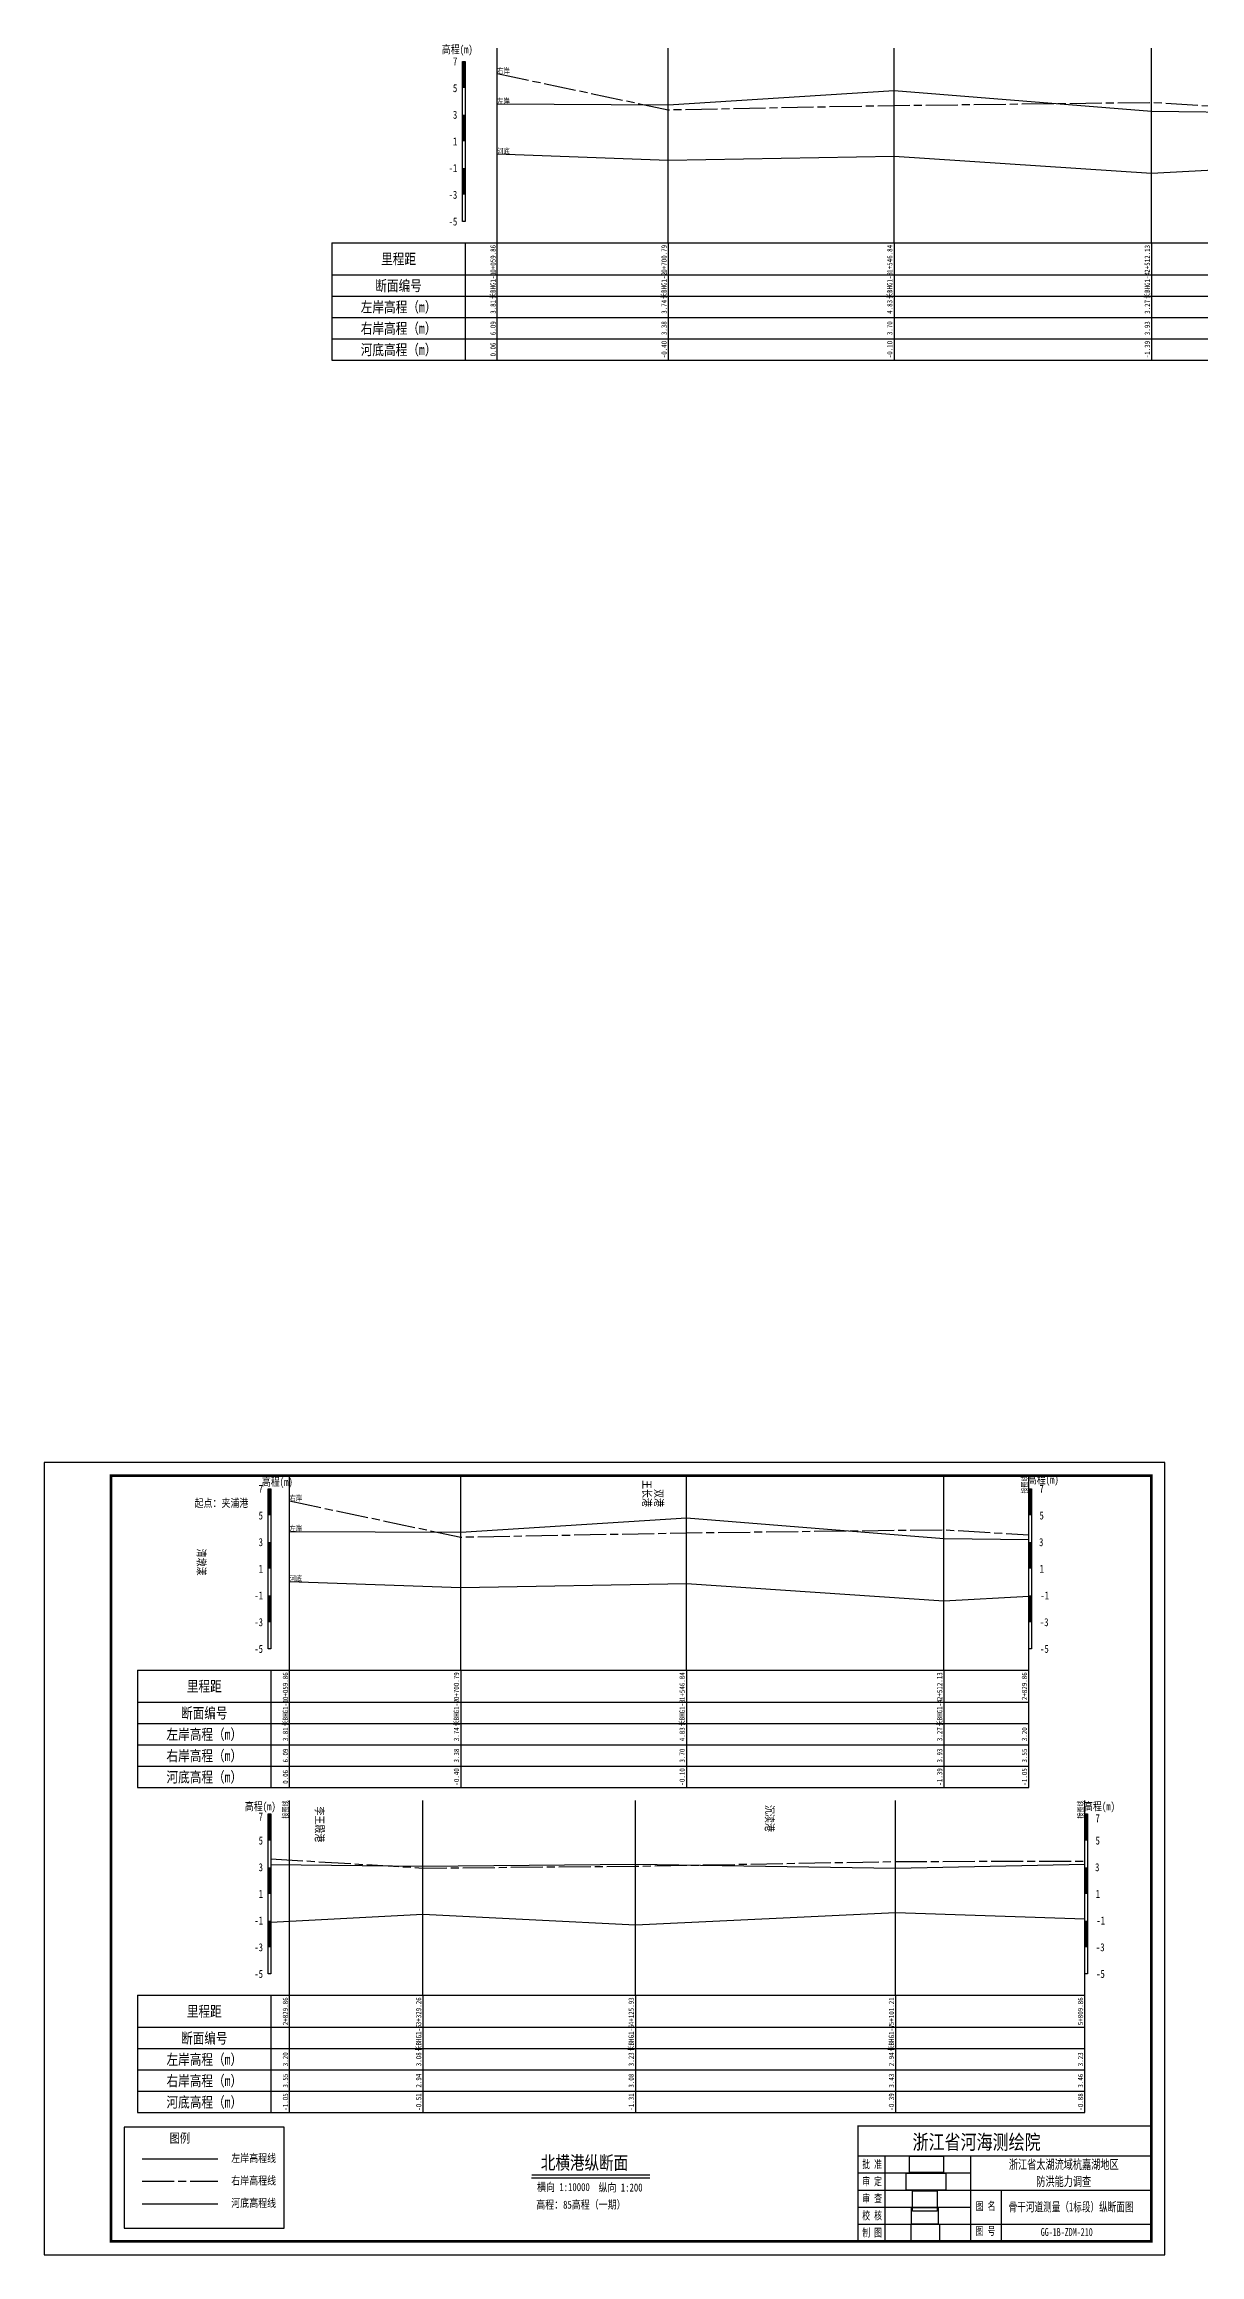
# Model space of a CAD drawing. Extents: x 529382 to 536292, y 3419671 to 3423811.
# Drawn here: x 533800 to 534233, y 3419671 to 3420500 of the extents above; entities that cross this region are included whole.
import ezdxf
from ezdxf.enums import TextEntityAlignment as Align

# ---------------------------------------------------------------- set-up
doc = ezdxf.new("R2010")
doc.units = 0
doc.header["$LTSCALE"] = 0.5
doc.linetypes.add('ACAD_ISO08W100', pattern=[36, 24, -3, 6, -3])
doc.layers.get('0').update_dxf_attribs({"linetype": 'CONTINUOUS'})
for name, color, linetype, lineweight in [('00右岸断面线', 5, 'ACAD_ISO08W100', 30), ('00左岸断面线', 6, 'CONTINUOUS', 30), ('00河底高程', 2, 'CONTINUOUS', 30), ('xxxx', 6, 'CONTINUOUS', 30)]:
    doc.layers.add(name, color=color, linetype=linetype, lineweight=lineweight)
for name, color, linetype in [('tab', 9, 'CONTINUOUS'), ('TEXT', 7, 'CONTINUOUS'), ('zdm1', 2, 'CONTINUOUS'), ('zh', 9, 'CONTINUOUS'), ('图框', 7, 'CONTINUOUS'), ('标注', 7, 'CONTINUOUS'), ('纵断面曲线名称', 7, 'CONTINUOUS'), ('高程标尺', 3, 'CONTINUOUS')]:
    doc.layers.add(name, color=color, linetype=linetype)
doc.styles.add('HZ', font='fangsong_GB2312.ttf', dxfattribs={"width": 0.8})
doc.styles.add('tk2', font='fangsong_GB2312.ttf', dxfattribs={"width": 0.8})
doc.styles.add('交叉标注', font='fangsong_GB2312.ttf', dxfattribs={"width": 0.8})
picture_1 = doc.add_image_def('image1.tif', size_in_pixel=(413, 175))
picture_2 = doc.add_image_def('image2.tif', size_in_pixel=(364, 223))
picture_3 = doc.add_image_def('image3.tif', size_in_pixel=(379, 181))
picture_4 = doc.add_image_def('image4.tif', size_in_pixel=(244, 153))
picture_5 = doc.add_image_def('image5.tif', size_in_pixel=(332, 273))

# ---------------------------------------------------------------- blocks, each defined once
blk = doc.blocks.new('A$C0B9647FD')
at = {"lineweight": 100, "const_width": 0.5}
blk.add_lwpolyline([(0, 43.28), (-110, 43.28), (-110, 0), (0, 0), (0, 43.28)], dxfattribs=at)
at = {"layer": 'TEXT', "color": 0}
for p, q in [((-110, 32.08, 0), (0, 32.08, 0)), ((-110, 25.67, 0), (-67.83, 25.67, 0)), ((-99.92, 32.08, 0), (-99.92, 6.42, 0)), ((-67.83, 32.08, 0), (-67.83, 6.42, 0)), ((-110, 19.25, 0), (-67.83, 19.25, 0)), ((-67.83, 19.25, 0), (0, 19.25, 0)), ((-56.35, 19.25, 0), (-56.35, 0, 0)), ((-110, 12.83, 0), (-67.83, 12.83, 0)), ((-110, 6.42, 0), (0, 6.42, 0)), ((-99.92, 6.42, 0), (-99.92, 0, 0)), ((-67.83, 6.42, 0), (-67.83, 0, 0))]:
    blk.add_line(p, q, dxfattribs=at)
at = {"layer": 'TEXT', "color": 7, "ltscale": 8, "style": 'tk2'}
for tag, p, height, width in [('浙江省水利水电技术咨询中心', (-89.53, 34.51, 0), 5.5, 0.8), ('批准', (-108.38, 27.45, 0), 3, 0.7), ('审定', (-108.38, 21.04, 0), 3, 0.7), ('审 查', (-108.38, 14.62, 0), 3, 0.7), ('校 核', (-108.38, 8.2, 0), 3, 0.7), ('图名', (-65.84, 11.75, 0), 3, 0.7), ('制 图', (-108.38, 1.79, 0), 3, 0.7), ('图号', (-65.89, 2.42, 0), 3, 0.7)]:
    blk.add_attdef(tag, p, '', height=height, dxfattribs=dict(at, width=width))
at = {"layer": 'TEXT', "color": 0, "style": 'tk2', "width": 0.7}
for tag, height, p in [('浙江省太湖流域杭嘉湖地区', 3.5, (-32.86, 28.9, -206.67)), ('防洪能力调查', 3.5, (-32.86, 22.5, -206.67)), ('骨干河道测量（*标段）水系图', 3.3, (-30.1, 12.93, -206.67)), ('HJH-01', 3, (-31.74, 3.53, -206.67))]:
    blk.add_attdef(tag, text='', height=height, dxfattribs=at).set_placement(p, align=Align.MIDDLE_CENTER)
blk = doc.blocks.new('A$C72737839')
at = {"linetype": 'Continuous'}
blk.add_lwpolyline([(59.94, 0), (59.94, 37.85), (0, 37.85)], dxfattribs=at)
at = {"linetype": 'Continuous', "flags": 128}
for points in [[(0, 37.85), (0, 0)], [(0, 0), (59.94, 0)]]:
    blk.add_lwpolyline(points, dxfattribs=at)
at = {"layer": '00右岸断面线', "color": 5, "lineweight": 30}
blk.add_line((6.73, 17.55), (35.02, 17.55), dxfattribs=at)
at = {"layer": '00河底高程', "color": 2, "lineweight": 30}
blk.add_line((6.73, 9.13), (35.02, 9.13), dxfattribs=at)
at = {"layer": 'xxxx', "color": 6, "lineweight": 30}
blk.add_line((6.73, 25.97), (35.02, 25.97), dxfattribs=at)
at = {"layer": 'tab', "color": 0, "style": 'HZ', "width": 0.8}
blk.add_text('图例', height=3.5, dxfattribs=at).set_placement((20.83, 33.8), align=Align.MIDDLE)
at = {"layer": 'zdm1', "linetype": 'Continuous', "style": 'HZ', "width": 0.8}
for s, p in [('左岸高程线', (48.5, 26.33)), ('右岸高程线', (48.5, 17.91)), ('河底高程线', (48.5, 9.49))]:
    blk.add_text(s, height=3, dxfattribs=at).set_placement(p, align=Align.MIDDLE)

msp = doc.modelspace()

# ---------------------------------------------------------------- linework, layer by layer
at = {"layer": '00右岸断面线', "flags": 128}
for points in [[(533969.43, 3420489), (534033.52, 3420475.45), (534118.12, 3420477.05), (534214.65, 3420478.2), (534296.37, 3420473.25), (534376.03, 3420473.95), (534473.56, 3420475.7), (534562.36, 3420475.9), (534601.52, 3420478.3), (534642.11, 3420475.4), (534669.99, 3420473.9), (534822.98, 3420472.55), (534893.14, 3420474.55), (534952.89, 3420487.35), (534972.99, 3420472.85), (534985.45, 3420476.95), (535098.84, 3420476.8), (535172.77, 3420474.45), (535258.93, 3420476.85), (535339.62, 3420476.55), (535431.79, 3420479), (535501.52, 3420479), (535526.86, 3420478.1), (535592.88, 3420479.15), (535716.72, 3420476.85), (535799.72, 3420475.75), (535896.66, 3420477.8), (536004.3, 3420474.25), (536091.52, 3420474.95), (536157.81, 3420476), (536196.87, 3420477.95), (536291.69, 3420480.75)], [(533891.6, 3419953.94), (533955.7, 3419940.39), (534040.3, 3419941.99), (534136.83, 3419943.14), (534168.6, 3419941.21)], [(533884.6, 3419819.78), (533941.54, 3419816.33), (534021.21, 3419817.03), (534118.74, 3419818.78), (534189.6, 3419818.94)]]:
    msp.add_lwpolyline(points, dxfattribs=at)
at = {"layer": '00左岸断面线', "flags": 128}
for points in [[(533969.43, 3420477.6), (534033.52, 3420477.25), (534118.12, 3420482.7), (534214.65, 3420474.9), (534296.37, 3420473.95), (534376.03, 3420474.7), (534473.56, 3420473.25), (534562.36, 3420475.05), (534601.52, 3420476.05), (534642.11, 3420477.45), (534669.99, 3420474.85)], [(533891.6, 3419942.54), (533955.7, 3419942.19), (534040.3, 3419947.64), (534136.83, 3419939.84), (534168.6, 3419939.47)], [(533884.6, 3419817.69), (533941.54, 3419817.03), (534021.21, 3419817.78), (534118.74, 3419816.33), (534189.6, 3419817.77)]]:
    msp.add_lwpolyline(points, dxfattribs=at)
at = {"layer": '00河底高程', "flags": 128}
for points in [[(533969.43, 3420458.85), (534033.52, 3420456.55), (534118.12, 3420458.05), (534214.65, 3420451.6), (534296.37, 3420456), (534376.03, 3420452), (534473.56, 3420456.6), (534562.36, 3420453.55), (534601.52, 3420456.9), (534642.11, 3420457.4), (534669.99, 3420456.6)], [(533891.6, 3419923.79), (533955.7, 3419921.49), (534040.3, 3419922.99), (534136.83, 3419916.54), (534168.6, 3419918.25)], [(533884.6, 3419796.01), (533941.54, 3419799.08), (534021.21, 3419795.08), (534118.74, 3419799.68), (534189.6, 3419797.25)]]:
    msp.add_lwpolyline(points, dxfattribs=at)
at = {"layer": 'tab'}
for p, q in [((533907.43, 3420425.55), (536291.69, 3420425.55)), ((533907.43, 3420425.55), (533907.43, 3420381.55)), ((533957.43, 3420425.55), (533957.43, 3420381.55)), ((533969.43, 3420381.55), (533969.43, 3420425.55)), ((534033.52, 3420425.55), (534033.52, 3420381.55)), ((534118.12, 3420425.55), (534118.12, 3420381.55)), ((534214.65, 3420425.55), (534214.65, 3420381.55)), ((533907.43, 3420413.55), (536291.69, 3420413.55)), ((533907.43, 3420405.55), (536291.69, 3420405.55)), ((533907.43, 3420397.55), (536291.69, 3420397.55)), ((533907.43, 3420389.55), (536291.69, 3420389.55)), ((533907.43, 3420381.55), (536291.69, 3420381.55)), ((533834.6, 3419890.49), (534168.6, 3419890.49)), ((533834.6, 3419890.49), (533834.6, 3419846.49)), ((533884.6, 3419890.49), (533884.6, 3419846.49)), ((533891.6, 3419846.49), (533891.6, 3419890.49)), ((533955.7, 3419890.49), (533955.7, 3419846.49)), ((534040.3, 3419890.49), (534040.3, 3419846.49)), ((534136.83, 3419890.49), (534136.83, 3419846.49)), ((534168.6, 3419846.49), (534168.6, 3419890.49)), ((533834.6, 3419878.49), (534168.6, 3419878.49)), ((533834.6, 3419870.49), (534168.6, 3419870.49)), ((533834.6, 3419862.49), (534168.6, 3419862.49)), ((533834.6, 3419854.49), (534168.6, 3419854.49)), ((533834.6, 3419846.49), (534168.6, 3419846.49)), ((533834.6, 3419768.63), (534189.6, 3419768.63)), ((533834.6, 3419768.63), (533834.6, 3419724.63)), ((533884.6, 3419768.63), (533884.6, 3419724.63)), ((533891.6, 3419724.63), (533891.6, 3419768.63)), ((533941.54, 3419768.63), (533941.54, 3419724.63)), ((534021.21, 3419768.63), (534021.21, 3419724.63)), ((534118.74, 3419768.63), (534118.74, 3419724.63)), ((534189.6, 3419724.63), (534189.6, 3419768.63)), ((533834.6, 3419756.63), (534189.6, 3419756.63)), ((533834.6, 3419748.63), (534189.6, 3419748.63)), ((533834.6, 3419740.63), (534189.6, 3419740.63)), ((533834.6, 3419732.63), (534189.6, 3419732.63)), ((533834.6, 3419724.63), (534189.6, 3419724.63))]:
    msp.add_line(p, q, dxfattribs=at)
at = {"layer": 'zh', "color": 6}
for p, q in [((533969.43, 3420425.55), (533969.43, 3420498.55)), ((534033.52, 3420425.55), (534033.52, 3420498.55)), ((534118.12, 3420425.55), (534118.12, 3420498.55)), ((534214.65, 3420425.55), (534214.65, 3420498.55)), ((533891.6, 3419890.49), (533891.6, 3419963.49)), ((533955.7, 3419890.49), (533955.7, 3419963.49)), ((534040.3, 3419890.49), (534040.3, 3419963.49)), ((534136.83, 3419890.49), (534136.83, 3419963.49)), ((533941.54, 3419768.63), (533941.54, 3419841.63)), ((534021.21, 3419768.63), (534021.21, 3419841.63)), ((534118.74, 3419768.63), (534118.74, 3419841.63))]:
    msp.add_line(p, q, dxfattribs=at)
at = {"layer": 'zh'}
for p, q in [((534168.6, 3419890.49), (534168.6, 3419963.49)), ((533891.6, 3419768.63), (533891.6, 3419841.63)), ((534189.6, 3419768.63), (534189.6, 3419841.63))]:
    msp.add_line(p, q, dxfattribs=at)
at = {"layer": '图框', "flags": 128}
msp.add_lwpolyline([(533799.6, 3419671.35), (534219.6, 3419671.35), (534219.6, 3419968.35), (533799.6, 3419968.35)], close=True, dxfattribs=at)
at = {"layer": '图框', "const_width": 1, "flags": 128}
msp.add_lwpolyline([(533824.6, 3419676.35), (534214.6, 3419676.35), (534214.6, 3419963.35), (533824.6, 3419963.35)], close=True, dxfattribs=at)
at = {"layer": '图框', "color": 0, "const_width": 0.5, "flags": 128}
msp.add_lwpolyline([(533982.28, 3419701.24), (534026.62, 3419701.24)], dxfattribs=at)
at = {"layer": '图框', "color": 0, "flags": 128}
msp.add_lwpolyline([(533982.28, 3419700.24), (534026.62, 3419700.24)], dxfattribs=at)
at = {"layer": '高程标尺', "flags": 128}
for points in [[(533956.43, 3420433.55), (533956.43, 3420493.55), (533957.43, 3420493.55), (533957.43, 3420433.55)], [(533883.6, 3419898.49), (533883.6, 3419958.49), (533884.6, 3419958.49), (533884.6, 3419898.49)], [(534168.6, 3419898.49), (534168.6, 3419958.49), (534169.6, 3419958.49), (534169.6, 3419898.49)], [(533883.6, 3419776.63), (533883.6, 3419836.63), (533884.6, 3419836.63), (533884.6, 3419776.63)], [(534189.6, 3419776.63), (534189.6, 3419836.63), (534190.6, 3419836.63), (534190.6, 3419776.63)]]:
    msp.add_lwpolyline(points, close=True, dxfattribs=at)
at = {"layer": '高程标尺'}
for points in [[(533956.43, 3420483.55), (533957.43, 3420483.55), (533956.43, 3420493.55), (533957.43, 3420493.55)], [(533956.43, 3420463.55), (533957.43, 3420463.55), (533956.43, 3420473.55), (533957.43, 3420473.55)], [(533956.43, 3420443.55), (533957.43, 3420443.55), (533956.43, 3420453.55), (533957.43, 3420453.55)], [(533883.6, 3419948.49), (533884.6, 3419948.49), (533883.6, 3419958.49), (533884.6, 3419958.49)], [(534168.6, 3419948.49), (534169.6, 3419948.49), (534168.6, 3419958.49), (534169.6, 3419958.49)], [(533883.6, 3419928.49), (533884.6, 3419928.49), (533883.6, 3419938.49), (533884.6, 3419938.49)], [(534168.6, 3419928.49), (534169.6, 3419928.49), (534168.6, 3419938.49), (534169.6, 3419938.49)], [(533883.6, 3419908.49), (533884.6, 3419908.49), (533883.6, 3419918.49), (533884.6, 3419918.49)], [(534168.6, 3419908.49), (534169.6, 3419908.49), (534168.6, 3419918.49), (534169.6, 3419918.49)], [(533883.6, 3419826.63), (533884.6, 3419826.63), (533883.6, 3419836.63), (533884.6, 3419836.63)], [(534189.6, 3419826.63), (534190.6, 3419826.63), (534189.6, 3419836.63), (534190.6, 3419836.63)], [(533883.6, 3419806.63), (533884.6, 3419806.63), (533883.6, 3419816.63), (533884.6, 3419816.63)], [(534189.6, 3419806.63), (534190.6, 3419806.63), (534189.6, 3419816.63), (534190.6, 3419816.63)], [(533883.6, 3419786.63), (533884.6, 3419786.63), (533883.6, 3419796.63), (533884.6, 3419796.63)], [(534189.6, 3419786.63), (534190.6, 3419786.63), (534189.6, 3419796.63), (534190.6, 3419796.63)]]:
    msp.add_solid(points, dxfattribs=at)

# ---------------------------------------------------------------- block references
at = {"layer": '图框', "linetype": 'Continuous'}
msp.add_blockref('A$C72737839', (533829.6, 3419681.35), dxfattribs=at)
msp.add_blockref('A$C0B9647FD', (534214.6, 3419676.35), dxfattribs=at).add_auto_attribs({'图号': '图 号', '图名': '图 名', '批准': '批 准', '校 核': '校 核', '审 查': '审 查', '审定': '审 定', '制 图': '制 图', '浙江省水利水电技术咨询中心': '浙江省河海测绘院', 'HJH-01': 'GG-1B-ZDM-210', '骨干河道测量（*标段）水系图': '骨干河道测量（1标段）纵断面图', '浙江省太湖流域杭嘉湖地区': '浙江省太湖流域杭嘉湖地区', '防洪能力调查': '防洪能力调查'})

# ---------------------------------------------------------------- texts
at = {"layer": 'tab', "color": 3, "style": 'HZ', "width": 0.8}
for s, p in [('里程距', (533932.43, 3420419.55)), ('断面编号', (533932.43, 3420409.55)), ('左岸高程（m）', (533932.43, 3420401.55)), ('右岸高程（m）', (533932.43, 3420393.55)), ('河底高程（m）', (533932.43, 3420385.55)), ('里程距', (533859.6, 3419884.49)), ('断面编号', (533859.6, 3419874.49)), ('左岸高程（m）', (533859.6, 3419866.49)), ('右岸高程（m）', (533859.6, 3419858.49)), ('河底高程（m）', (533859.6, 3419850.49)), ('里程距', (533859.6, 3419762.63)), ('断面编号', (533859.6, 3419752.63)), ('左岸高程（m）', (533859.6, 3419744.63)), ('右岸高程（m）', (533859.6, 3419736.63)), ('河底高程（m）', (533859.6, 3419728.63))]:
    msp.add_text(s, height=3.999, dxfattribs=at).set_placement(p, align=Align.MIDDLE)
for s, p in [('0+059.86', (533969.43, 3420419.55)), ('0+700.79', (534033.52, 3420419.55)), ('1+546.84', (534118.12, 3420419.55)), ('2+512.13', (534214.65, 3420419.55)), ('长BHG1-1', (533969.43, 3420409.55)), ('长BHG1-2', (534033.52, 3420409.55)), ('长BHG1-3', (534118.12, 3420409.55)), ('长BHG1-4', (534214.65, 3420409.55)), ('3.81', (533969.43, 3420401.55)), ('3.74', (534033.52, 3420401.55)), ('4.83', (534118.12, 3420401.55)), ('3.27', (534214.65, 3420401.55)), ('6.09', (533969.43, 3420393.55)), ('3.38', (534033.52, 3420393.55)), ('3.70', (534118.12, 3420393.55)), ('3.93', (534214.65, 3420393.55)), ('0.06', (533969.43, 3420385.55)), ('-0.40', (534033.52, 3420385.55)), ('-0.10', (534118.12, 3420385.55)), ('-1.39', (534214.65, 3420385.55)), ('0+059.86', (533891.6, 3419884.49)), ('0+700.79', (533955.7, 3419884.49)), ('1+546.84', (534040.3, 3419884.49)), ('2+512.13', (534136.83, 3419884.49)), ('2+829.86', (534168.6, 3419884.49)), ('长BHG1-1', (533891.6, 3419874.49)), ('长BHG1-2', (533955.7, 3419874.49)), ('长BHG1-3', (534040.3, 3419874.49)), ('长BHG1-4', (534136.83, 3419874.49)), ('3.81', (533891.6, 3419866.49)), ('3.74', (533955.7, 3419866.49)), ('4.83', (534040.3, 3419866.49)), ('3.27', (534136.83, 3419866.49)), ('3.20', (534168.6, 3419866.49)), ('6.09', (533891.6, 3419858.49)), ('3.38', (533955.7, 3419858.49)), ('3.70', (534040.3, 3419858.49)), ('3.93', (534136.83, 3419858.49)), ('3.55', (534168.6, 3419858.49)), ('0.06', (533891.6, 3419850.49)), ('-0.40', (533955.7, 3419850.49)), ('-0.10', (534040.3, 3419850.49)), ('-1.39', (534136.83, 3419850.49)), ('-1.05', (534168.6, 3419850.49)), ('2+829.86', (533891.6, 3419762.63)), ('3+329.26', (533941.54, 3419762.63)), ('4+125.93', (534021.21, 3419762.63)), ('5+101.21', (534118.74, 3419762.63)), ('5+809.86', (534189.6, 3419762.63)), ('长BHG1-5', (533941.54, 3419752.63)), ('长BHG1-6', (534021.21, 3419752.63)), ('长BHG1-7', (534118.74, 3419752.63)), ('3.20', (533891.6, 3419744.63)), ('3.08', (533941.54, 3419744.63)), ('3.23', (534021.21, 3419744.63)), ('2.94', (534118.74, 3419744.63)), ('3.23', (534189.6, 3419744.63)), ('3.55', (533891.6, 3419736.63)), ('2.94', (533941.54, 3419736.63)), ('3.08', (534021.21, 3419736.63)), ('3.43', (534118.74, 3419736.63)), ('3.46', (534189.6, 3419736.63)), ('-1.05', (533891.6, 3419728.63)), ('-0.51', (533941.54, 3419728.63)), ('-1.31', (534021.21, 3419728.63)), ('-0.39', (534118.74, 3419728.63)), ('-0.88', (534189.6, 3419728.63))]:
    msp.add_text(s, height=2, rotation=90, dxfattribs=at).set_placement(p, align=Align.BOTTOM_CENTER)
at = {"layer": 'zh', "color": 3, "style": 'HZ', "width": 0.8}
for p in [(534168.6, 3419963.49), (533891.6, 3419841.63), (534189.6, 3419841.63)]:
    msp.add_text('接图线', height=2, rotation=90, dxfattribs=at).set_placement(p, align=Align.BOTTOM_RIGHT)
at = {"layer": '图框', "color": 0, "style": 'HZ', "width": 0.8}
msp.add_text('北横港纵断面', height=5, dxfattribs=at).set_placement((534002.12, 3419705.94), align=Align.MIDDLE)
for s, p in [('横向 1:10000', (533984.32, 3419695.23)), ('纵向 1:200', (534007.37, 3419695.06)), ('高程：85高程（一期）', (533984.01, 3419688.64))]:
    msp.add_text(s, height=3, dxfattribs=at).set_placement(p)
at = {"layer": '标注', "linetype": 'Continuous', "style": '交叉标注', "width": 0.8}
for s, p in [('王长港', (534023.97, 3419961.77)), ('双港', (534028.48, 3419958.4)), ('清墩漾', (533857.03, 3419936.06)), ('李王殿港 ', (533901.31, 3419839.41)), ('沉渎港', (534069.99, 3419839.98))]:
    msp.add_text(s, height=3, rotation=270, dxfattribs=at).set_placement(p)
at = {"layer": '标注', "linetype": 'Continuous', "style": 'HZ', "width": 0.8}
msp.add_text('起点：夹浦港 ', height=3, dxfattribs=at).set_placement((533866.85, 3419953.22), align=Align.MIDDLE)
at = {"layer": '纵断面曲线名称', "color": 3, "style": 'HZ', "width": 0.8}
for p in [(533969.43, 3420489), (533891.6, 3419953.94)]:
    msp.add_text('右岸', height=2.1, dxfattribs=at).set_placement(p)
at = {"layer": '纵断面曲线名称', "color": 2, "style": 'HZ', "width": 0.8}
for p in [(533969.43, 3420477.6), (533891.6, 3419942.54)]:
    msp.add_text('左岸', height=2.1, dxfattribs=at).set_placement(p)
at = {"layer": '纵断面曲线名称', "color": 4, "style": 'HZ', "width": 0.8}
for p in [(533969.43, 3420458.85), (533891.6, 3419923.79)]:
    msp.add_text('河底', height=2.1, dxfattribs=at).set_placement(p)
at = {"layer": '高程标尺', "style": 'HZ', "width": 0.8}
for p in [(533954.43, 3420496.55), (533886.96, 3419959.58), (534174.07, 3419960.44), (533880.6, 3419837.94), (534195.15, 3419837.95)]:
    msp.add_text('高程(m)', height=3, dxfattribs=at).set_placement(p, align=Align.CENTER)
for s, p in [('7', (533954.43, 3420493.55)), ('5', (533954.43, 3420483.55)), ('3', (533954.43, 3420473.55)), ('1', (533954.43, 3420463.55)), ('-1', (533954.43, 3420453.55)), ('-3', (533954.43, 3420443.55)), ('-5', (533954.43, 3420433.55)), ('7', (533881.6, 3419958.49)), ('7', (534174.28, 3419958.49)), ('5', (533881.6, 3419948.49)), ('5', (534174.28, 3419948.49)), ('3', (533881.6, 3419938.49)), ('3', (534174.11, 3419938.49)), ('1', (533881.6, 3419928.49)), ('1', (534174.32, 3419928.49)), ('-1', (533881.6, 3419918.49)), ('-1', (534176.21, 3419918.49)), ('-3', (533881.6, 3419908.49)), ('-3', (534176.05, 3419908.49)), ('-5', (533881.6, 3419898.49)), ('-5', (534176.13, 3419898.49)), ('7', (533881.6, 3419835.63)), ('7', (534195.28, 3419835.01)), ('5', (533881.6, 3419826.63)), ('5', (534195.28, 3419826.63)), ('3', (533881.6, 3419816.63)), ('3', (534195.11, 3419816.63)), ('1', (533881.6, 3419806.63)), ('1', (534195.32, 3419806.63)), ('-1', (533881.6, 3419796.63)), ('-1', (534197.21, 3419796.63)), ('-3', (533881.6, 3419786.63)), ('-3', (534197.05, 3419786.63)), ('-5', (533881.6, 3419776.63)), ('-5', (534197.13, 3419776.63))]:
    msp.add_text(s, height=3, dxfattribs=at).set_placement(p, align=Align.MIDDLE_RIGHT)

# ---------------------------------------------------------------- pictures from other files: only their frames are drawn
at = {"linetype": 'Continuous'}
image = msp.add_image(picture_1, insert=(534122.62, 3419695.6, 0), size_in_units=(14.89, 6.31), dxfattribs=at)
image.dxf.flags = 15
image = msp.add_image(picture_3, insert=(534123.91, 3419702.14), size_in_units=(12.82, 6.12), dxfattribs=at)
image.dxf.flags = 15
image = msp.add_image(picture_5, insert=(534125.01, 3419687.67), size_in_units=(9.33, 7.67), dxfattribs=at)
image.dxf.flags = 15
image = msp.add_image(picture_4, insert=(534124.72, 3419682.8), size_in_units=(10.01, 6.28), dxfattribs=at)
image.dxf.flags = 15
image = msp.add_image(picture_2, insert=(534124.54, 3419676.36), size_in_units=(10.62, 6.51), dxfattribs=at)
image.dxf.flags = 15

doc.saveas('drawing.dxf')
